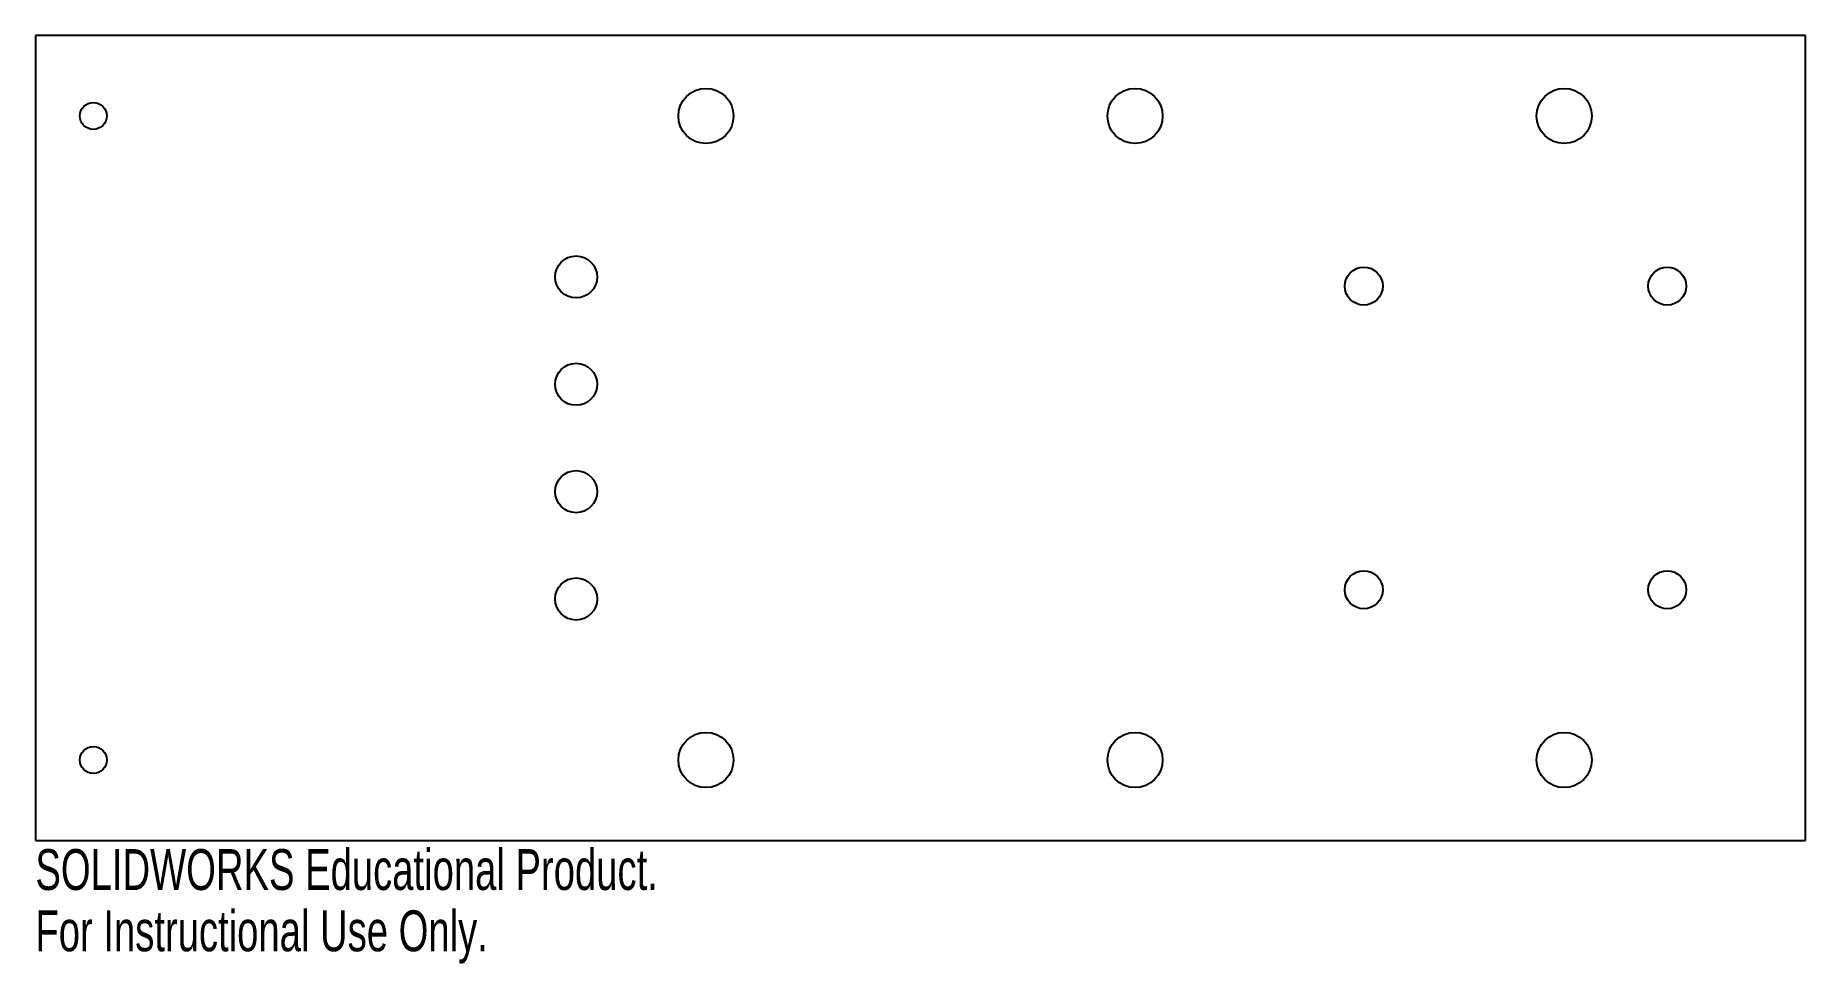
# Model space of a CAD drawing. Header units: inches. Extents: x -4.12 to 4.12, y -2.45 to 1.88.
import ezdxf

# ---------------------------------------------------------------- set-up
doc = ezdxf.new("R2010")
doc.units = ezdxf.units.IN
doc.header["$MEASUREMENT"] = 0
doc.styles.add('SLDTEXTSTYLE0', font='TXT', dxfattribs={"width": 0.7})

msp = doc.modelspace()

# ---------------------------------------------------------------- linework, layer by layer
at = {"color": 7, "linetype": 'Continuous', "lineweight": 25}
for p, q in [((-4.125, 1.875), (-4.125, -1.875)), ((4.125, 1.875), (-4.125, 1.875)), ((4.125, -1.875), (4.125, 1.875)), ((-4.125, -1.875), (4.125, -1.875))]:
    msp.add_line(p, q, dxfattribs=at)
for centre, radius in [((-1, 1.5), 0.1285), ((1, 1.5), 0.1285), ((3, 1.5), 0.1285), ((-3.855, 1.5), 0.0625), ((-1.605, 0.75), 0.098), ((2.0658, 0.7071), 0.0885), ((3.48, 0.7071), 0.0885), ((-1.605, 0.25), 0.098), ((-1.605, -0.25), 0.098), ((-1.605, -0.75), 0.098), ((2.0658, -0.7071), 0.0885), ((3.48, -0.7071), 0.0885), ((-1, -1.5), 0.1285), ((1, -1.5), 0.1285), ((3, -1.5), 0.1285), ((-3.855, -1.5), 0.0625)]:
    msp.add_circle(centre, radius, dxfattribs=at)

# ---------------------------------------------------------------- texts
at = {"color": 7, "linetype": 'Continuous', "char_height": 0.1903, "attachment_point": 1, "style": 'SLDTEXTSTYLE0'}
for s, insert in [('SOLIDWORKS Educational Product.', (-4.125, -1.9151)), ('For Instructional Use Only.', (-4.125, -2.2006))]:
    msp.add_mtext(s, dxfattribs=dict(at, insert=insert))

doc.saveas('drawing.dxf')
